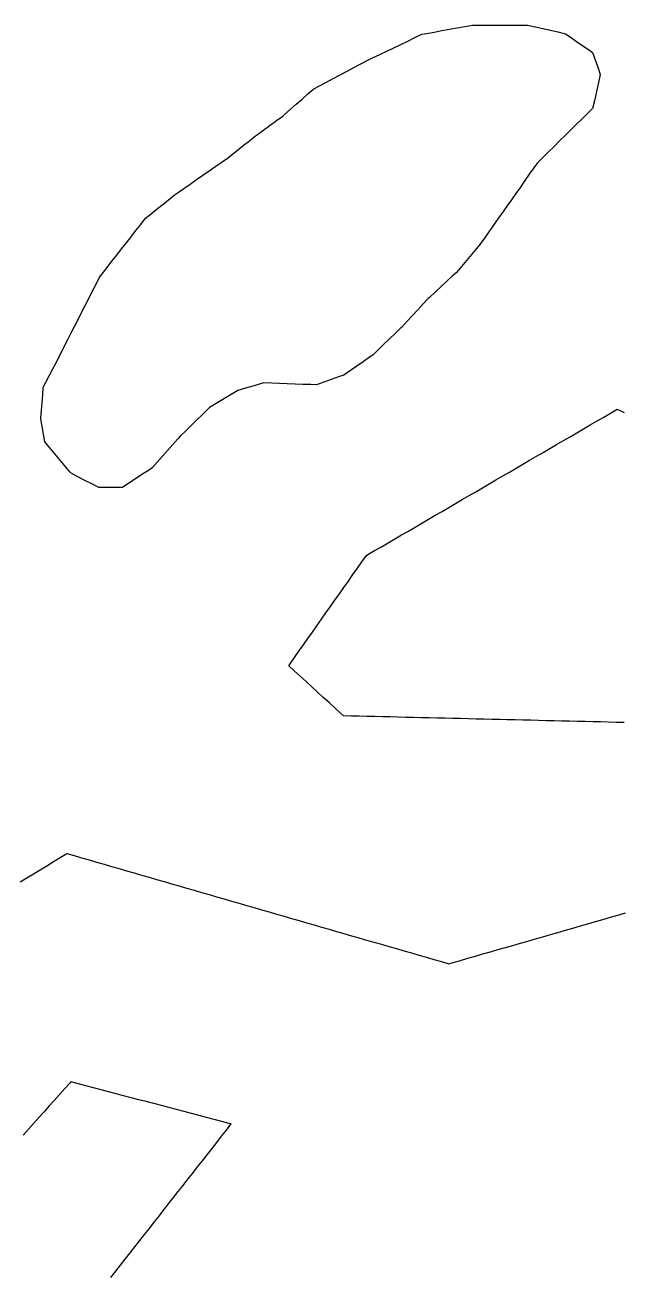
# Model space of a CAD drawing. Header units: millimetres. Extents: x 230 to 3347, y 514 to 5196.
# Drawn here: x 2816.5 to 2893.1, y 2428.9 to 2589.2 of the extents above; entities that cross this region are included whole.
import ezdxf

# ---------------------------------------------------------------- set-up
doc = ezdxf.new("R2010")
doc.units = ezdxf.units.MM
for name, color, linetype in [('ALL_HOLES', 1, 'Continuous'), ('ALL_ISLANDS', 7, 'Continuous'), ('OUTLINE_ISLAND_01', 7, 'Continuous'), ('OUTLINE_ISLAND_01_HOLE_130', 1, 'Continuous')]:
    doc.layers.add(name, color=color, linetype=linetype)

msp = doc.modelspace()

# ---------------------------------------------------------------- linework, layer by layer
at = {"layer": 'ALL_HOLES'}
msp.add_lwpolyline([(2889.2249, 2585.7059), (2889.5552, 2584.762), (2889.8856, 2583.8182), (2890.216, 2582.8743), (2890.1189, 2582.4443), (2889.8987, 2581.4689), (2889.6786, 2580.4934), (2889.4584, 2579.518), (2889.2382, 2578.5425), (2888.5684, 2577.884), (2887.8553, 2577.1829), (2887.1422, 2576.4818), (2886.4291, 2575.7808), (2885.7161, 2575.0797), (2885.003, 2574.3786), (2884.2899, 2573.6776), (2883.5768, 2572.9765), (2882.8637, 2572.2754), (2882.1506, 2571.5744), (2881.6952, 2570.9264), (2881.1202, 2570.1082), (2880.5453, 2569.29), (2879.9703, 2568.4719), (2879.3953, 2567.6537), (2878.8203, 2566.8355), (2878.2453, 2566.0174), (2877.6704, 2565.1992), (2877.0954, 2564.381), (2876.5204, 2563.5629), (2875.9454, 2562.7447), (2875.3705, 2561.9265), (2874.7955, 2561.1083), (2874.3561, 2560.5893), (2873.7101, 2559.826), (2873.064, 2559.0627), (2872.4179, 2558.2995), (2871.7718, 2557.5362), (2871.2465, 2557.0502), (2870.5125, 2556.371), (2869.7785, 2555.6919), (2869.0444, 2555.0128), (2868.3104, 2554.3337), (2868.1723, 2554.1858), (2867.4899, 2553.4549), (2866.8074, 2552.7239), (2866.1249, 2551.993), (2865.4425, 2551.2621), (2864.76, 2550.5312), (2864.6339, 2550.409), (2863.9157, 2549.7132), (2863.1974, 2549.0174), (2862.4792, 2548.3216), (2861.7609, 2547.6259), (2861.0427, 2546.9301), (2860.6475, 2546.6552), (2859.8265, 2546.0842), (2859.0056, 2545.5132), (2858.1846, 2544.9422), (2857.3637, 2544.3712), (2856.6746, 2544.1268), (2855.7321, 2543.7926), (2854.7897, 2543.4583), (2853.8472, 2543.124), (2853.0935, 2543.1503), (2852.0942, 2543.1851), (2851.0948, 2543.2199), (2850.0954, 2543.2547), (2849.096, 2543.2895), (2848.0966, 2543.3243), (2847.0972, 2543.3592), (2846.6514, 2543.2322), (2845.6897, 2542.9584), (2844.7279, 2542.6845), (2843.7661, 2542.4106), (2843.562, 2542.2879), (2842.7049, 2541.7728), (2841.8478, 2541.2577), (2840.9906, 2540.7426), (2840.1335, 2540.2275), (2839.942, 2540.0398), (2839.2279, 2539.3398), (2838.5137, 2538.6398), (2837.7995, 2537.9399), (2837.0853, 2537.2399), (2836.3712, 2536.5399), (2836.0721, 2536.203), (2835.4083, 2535.4552), (2834.7445, 2534.7073), (2834.0806, 2533.9594), (2833.4168, 2533.2115), (2832.7529, 2532.4637), (2832.2972, 2532.1633), (2831.4622, 2531.613), (2830.6272, 2531.0627), (2829.7922, 2530.5124), (2828.9573, 2529.9621), (2827.9968, 2529.9567), (2826.9969, 2529.9512), (2825.9969, 2529.9456), (2825.9397, 2529.9746), (2825.0478, 2530.4269), (2824.156, 2530.8792), (2823.2641, 2531.3316), (2822.3723, 2531.7839), (2822.2136, 2531.9746), (2821.5739, 2532.7432), (2820.9342, 2533.5119), (2820.2945, 2534.2805), (2819.6549, 2535.0492), (2819.0152, 2535.8178), (2818.844, 2536.8011), (2818.6724, 2537.7863), (2818.5009, 2538.7715), (2818.5067, 2538.8466), (2818.5843, 2539.8436), (2818.6618, 2540.8405), (2818.7394, 2541.8375), (2818.8169, 2542.8345), (2819.1063, 2543.3868), (2819.5705, 2544.2726), (2820.0346, 2545.1584), (2820.4987, 2546.0442), (2820.5974, 2546.2381), (2821.0509, 2547.1293), (2821.5045, 2548.0205), (2821.958, 2548.9118), (2822.4116, 2549.803), (2822.8651, 2550.6942), (2823.3187, 2551.5855), (2823.7722, 2552.4767), (2824.2258, 2553.3679), (2824.6793, 2554.2592), (2825.1329, 2555.1504), (2825.5864, 2556.0416), (2826.04, 2556.9329), (2826.3887, 2557.3793), (2827.0044, 2558.1673), (2827.62, 2558.9554), (2828.2356, 2559.7434), (2828.8513, 2560.5314), (2829.4669, 2561.3195), (2830.0825, 2562.1075), (2830.6982, 2562.8955), (2831.3138, 2563.6836), (2831.9294, 2564.4716), (2832.4728, 2564.9093), (2833.2516, 2565.5366), (2834.0304, 2566.1639), (2834.8092, 2566.7912), (2835.588, 2567.4185), (2835.9969, 2567.7033), (2836.8175, 2568.2748), (2837.638, 2568.8463), (2838.4586, 2569.4179), (2839.2792, 2569.9894), (2840.0997, 2570.561), (2840.9203, 2571.1325), (2841.7409, 2571.7041), (2842.5615, 2572.2756), (2842.8938, 2572.5402), (2843.6761, 2573.1631), (2844.4585, 2573.7859), (2845.2408, 2574.4088), (2846.0231, 2575.0317), (2846.2761, 2575.2151), (2847.0856, 2575.8022), (2847.8952, 2576.3892), (2848.7048, 2576.9762), (2849.5143, 2577.5633), (2849.7329, 2577.7555), (2850.4837, 2578.416), (2851.2346, 2579.0765), (2851.9855, 2579.7369), (2852.7363, 2580.3974), (2853.4872, 2581.0579), (2854.2198, 2581.4463), (2855.1033, 2581.9147), (2855.9868, 2582.3831), (2856.8703, 2582.8515), (2857.7539, 2583.3199), (2858.6374, 2583.7883), (2859.5209, 2584.2567), (2860.4044, 2584.7251), (2861.0352, 2585.0267), (2861.9374, 2585.4581), (2862.8395, 2585.8895), (2863.7417, 2586.3208), (2864.6439, 2586.7522), (2865.5461, 2587.1836), (2866.4482, 2587.615), (2867.3504, 2588.0463), (2867.9258, 2588.1513), (2868.9096, 2588.3307), (2869.8933, 2588.5101), (2870.8771, 2588.6895), (2871.8609, 2588.8689), (2872.8447, 2589.0483), (2873.8284, 2589.2278), (2873.8615, 2589.2278), (2874.8615, 2589.2285), (2875.8615, 2589.2291), (2876.8615, 2589.2298), (2877.8615, 2589.2304), (2878.8615, 2589.2311), (2879.8615, 2589.2318), (2880.8615, 2589.2324), (2880.8882, 2589.2264), (2881.8634, 2589.0048), (2882.8385, 2588.7833), (2883.8137, 2588.5618), (2884.7888, 2588.3403), (2885.764, 2588.1187), (2886.3578, 2587.7048), (2887.1781, 2587.1329), (2887.9984, 2586.561), (2888.8187, 2585.989)], close=True, dxfattribs=at)
at = {"layer": 'ALL_ISLANDS'}
for points in [[(2893.2888, 2499.8436), (2892.2891, 2499.8674), (2891.2894, 2499.8913), (2890.2897, 2499.9151), (2889.29, 2499.939), (2888.2902, 2499.9628), (2887.2905, 2499.9867), (2886.2908, 2500.0105), (2885.2911, 2500.0343), (2884.2914, 2500.0582), (2883.2917, 2500.082), (2882.2919, 2500.1059), (2881.2922, 2500.1297), (2880.2925, 2500.1536), (2879.2928, 2500.1774), (2878.2931, 2500.2013), (2877.2934, 2500.2251), (2876.2937, 2500.249), (2875.2939, 2500.2728), (2874.2942, 2500.2967), (2873.2945, 2500.3205), (2872.2948, 2500.3444), (2871.2951, 2500.3682), (2870.2954, 2500.3921), (2869.2956, 2500.4159), (2868.2959, 2500.4397), (2867.2962, 2500.4636), (2866.2965, 2500.4874), (2865.2968, 2500.5113), (2864.2971, 2500.5351), (2863.2974, 2500.559), (2862.2976, 2500.5828), (2861.2979, 2500.6067), (2860.2982, 2500.6305), (2859.2985, 2500.6544), (2858.2988, 2500.6782), (2857.2991, 2500.7021), (2856.9243, 2501.0446), (2856.1862, 2501.7193), (2855.4481, 2502.394), (2854.71, 2503.0687), (2853.9719, 2503.7434), (2853.2338, 2504.4181), (2852.4957, 2505.0928), (2851.7576, 2505.7675), (2851.0195, 2506.4422), (2850.2814, 2507.1168), (2850.4443, 2507.3483), (2851.0198, 2508.1661), (2851.5954, 2508.9839), (2852.1709, 2509.8016), (2852.7465, 2510.6194), (2853.322, 2511.4372), (2853.8976, 2512.2549), (2854.4731, 2513.0727), (2855.0486, 2513.8905), (2855.6242, 2514.7083), (2856.1997, 2515.526), (2856.7753, 2516.3438), (2857.3508, 2517.1616), (2857.9264, 2517.9793), (2858.5019, 2518.7971), (2859.0775, 2519.6149), (2859.653, 2520.4326), (2860.2285, 2521.2504), (2860.4296, 2521.3676), (2861.2934, 2521.8713), (2862.1573, 2522.375), (2863.0212, 2522.8788), (2863.8851, 2523.3825), (2864.7489, 2523.8862), (2865.6128, 2524.3899), (2866.4767, 2524.8936), (2867.3405, 2525.3973), (2868.2044, 2525.901), (2869.0683, 2526.4047), (2869.9322, 2526.9084), (2870.796, 2527.4122), (2871.6599, 2527.9159), (2872.5238, 2528.4196), (2873.3877, 2528.9233), (2874.2515, 2529.427), (2875.1154, 2529.9307), (2875.9793, 2530.4344), (2876.8431, 2530.9381), (2877.707, 2531.4418), (2878.5709, 2531.9455), (2879.4348, 2532.4493), (2880.2986, 2532.953), (2881.1625, 2533.4567), (2882.0264, 2533.9604), (2882.8902, 2534.4641), (2883.7541, 2534.9678), (2884.618, 2535.4715), (2885.4819, 2535.9752), (2886.3457, 2536.4789), (2887.2096, 2536.9827), (2888.0735, 2537.4864), (2888.9374, 2537.9901), (2889.8012, 2538.4938), (2890.6651, 2538.9975), (2891.529, 2539.5012), (2892.3928, 2540.0049), (2893.2763, 2539.597)], [(2815.8677, 2479.4164), (2816.7214, 2479.9372), (2817.5752, 2480.4579), (2818.4289, 2480.9786), (2819.2826, 2481.4994), (2820.1363, 2482.0201), (2820.99, 2482.5408), (2821.8438, 2483.0615), (2822.7756, 2482.7926), (2823.7364, 2482.5152), (2824.6971, 2482.2379), (2825.6579, 2481.9606), (2826.6187, 2481.6833), (2827.5795, 2481.4059), (2828.5402, 2481.1286), (2829.501, 2480.8513), (2830.4618, 2480.574), (2831.4226, 2480.2966), (2832.3833, 2480.0193), (2833.3441, 2479.742), (2834.3049, 2479.4647), (2835.2657, 2479.1873), (2836.2264, 2478.91), (2837.1872, 2478.6327), (2838.148, 2478.3554), (2839.1088, 2478.078), (2840.0695, 2477.8007), (2841.0303, 2477.5234), (2841.9911, 2477.246), (2842.9519, 2476.9687), (2843.9126, 2476.6914), (2844.8734, 2476.4141), (2845.8342, 2476.1367), (2846.795, 2475.8594), (2847.7557, 2475.5821), (2848.7165, 2475.3048), (2849.6773, 2475.0274), (2850.6381, 2474.7501), (2851.5989, 2474.4728), (2852.5596, 2474.1955), (2853.5204, 2473.9181), (2854.4812, 2473.6408), (2855.442, 2473.3635), (2856.4027, 2473.0862), (2857.3635, 2472.8088), (2858.3243, 2472.5315), (2859.2851, 2472.2542), (2860.2458, 2471.9768), (2861.2066, 2471.6995), (2862.1674, 2471.4222), (2863.1282, 2471.1449), (2864.0889, 2470.8675), (2865.0497, 2470.5902), (2866.0105, 2470.3129), (2866.9713, 2470.0356), (2867.932, 2469.7582), (2868.8928, 2469.4809), (2869.8536, 2469.2036), (2870.8144, 2468.9263), (2871.3374, 2469.0771), (2872.2983, 2469.3541), (2873.2591, 2469.6312), (2874.22, 2469.9082), (2875.1808, 2470.1853), (2876.1417, 2470.4623), (2877.1026, 2470.7394), (2878.0634, 2471.0164), (2879.0243, 2471.2935), (2879.9851, 2471.5705), (2880.946, 2471.8476), (2881.9068, 2472.1246), (2882.8677, 2472.4017), (2883.8285, 2472.6787), (2884.7894, 2472.9557), (2885.7503, 2473.2328), (2886.7111, 2473.5098), (2887.672, 2473.7869), (2888.6328, 2474.0639), (2889.5937, 2474.341), (2890.5545, 2474.618), (2891.5154, 2474.8951), (2892.4762, 2475.1721), (2893.4371, 2475.4492)], [(2827.482, 2428.7302), (2828.0992, 2429.5169), (2828.7165, 2430.3037), (2829.3338, 2431.0904), (2829.9511, 2431.8772), (2830.5683, 2432.6639), (2831.1856, 2433.4507), (2831.8029, 2434.2374), (2832.4202, 2435.0242), (2833.0374, 2435.8109), (2833.6547, 2436.5977), (2834.272, 2437.3844), (2834.8893, 2438.1712), (2835.5065, 2438.9579), (2836.1238, 2439.7447), (2836.7411, 2440.5314), (2837.3583, 2441.3182), (2837.9756, 2442.1049), (2838.5929, 2442.8917), (2839.2102, 2443.6784), (2839.8274, 2444.4652), (2840.4447, 2445.2519), (2841.062, 2446.0387), (2841.6793, 2446.8254), (2842.2965, 2447.6122), (2842.9138, 2448.3989), (2842.6606, 2448.4655), (2841.6934, 2448.7197), (2840.7263, 2448.9739), (2839.7591, 2449.2281), (2838.792, 2449.4823), (2837.8248, 2449.7365), (2836.8577, 2449.9908), (2835.8905, 2450.245), (2834.9234, 2450.4992), (2833.9562, 2450.7534), (2832.9891, 2451.0076), (2832.0219, 2451.2618), (2831.0548, 2451.516), (2830.0876, 2451.7703), (2829.1205, 2452.0245), (2828.1533, 2452.2787), (2827.1862, 2452.5329), (2826.219, 2452.7871), (2825.2519, 2453.0413), (2824.2848, 2453.2955), (2823.3176, 2453.5498), (2822.3505, 2453.804), (2822.247, 2453.6882), (2821.5807, 2452.9425), (2820.9144, 2452.1968), (2820.2482, 2451.451), (2819.5819, 2450.7053), (2818.9156, 2449.9596), (2818.2493, 2449.2139), (2817.583, 2448.4682), (2816.9168, 2447.7225), (2816.2505, 2446.9768)]]:
    msp.add_lwpolyline(points, dxfattribs=at)
at = {"layer": 'OUTLINE_ISLAND_01'}
for points in [[(2893.2888, 2499.8436), (2892.2891, 2499.8674), (2891.2894, 2499.8913), (2890.2897, 2499.9151), (2889.29, 2499.939), (2888.2902, 2499.9628), (2887.2905, 2499.9867), (2886.2908, 2500.0105), (2885.2911, 2500.0343), (2884.2914, 2500.0582), (2883.2917, 2500.082), (2882.2919, 2500.1059), (2881.2922, 2500.1297), (2880.2925, 2500.1536), (2879.2928, 2500.1774), (2878.2931, 2500.2013), (2877.2934, 2500.2251), (2876.2937, 2500.249), (2875.2939, 2500.2728), (2874.2942, 2500.2967), (2873.2945, 2500.3205), (2872.2948, 2500.3444), (2871.2951, 2500.3682), (2870.2954, 2500.3921), (2869.2956, 2500.4159), (2868.2959, 2500.4397), (2867.2962, 2500.4636), (2866.2965, 2500.4874), (2865.2968, 2500.5113), (2864.2971, 2500.5351), (2863.2974, 2500.559), (2862.2976, 2500.5828), (2861.2979, 2500.6067), (2860.2982, 2500.6305), (2859.2985, 2500.6544), (2858.2988, 2500.6782), (2857.2991, 2500.7021), (2856.9243, 2501.0446), (2856.1862, 2501.7193), (2855.4481, 2502.394), (2854.71, 2503.0687), (2853.9719, 2503.7434), (2853.2338, 2504.4181), (2852.4957, 2505.0928), (2851.7576, 2505.7675), (2851.0195, 2506.4422), (2850.2814, 2507.1168), (2850.4443, 2507.3483), (2851.0198, 2508.1661), (2851.5954, 2508.9839), (2852.1709, 2509.8016), (2852.7465, 2510.6194), (2853.322, 2511.4372), (2853.8976, 2512.2549), (2854.4731, 2513.0727), (2855.0486, 2513.8905), (2855.6242, 2514.7083), (2856.1997, 2515.526), (2856.7753, 2516.3438), (2857.3508, 2517.1616), (2857.9264, 2517.9793), (2858.5019, 2518.7971), (2859.0775, 2519.6149), (2859.653, 2520.4326), (2860.2285, 2521.2504), (2860.4296, 2521.3676), (2861.2934, 2521.8713), (2862.1573, 2522.375), (2863.0212, 2522.8788), (2863.8851, 2523.3825), (2864.7489, 2523.8862), (2865.6128, 2524.3899), (2866.4767, 2524.8936), (2867.3405, 2525.3973), (2868.2044, 2525.901), (2869.0683, 2526.4047), (2869.9322, 2526.9084), (2870.796, 2527.4122), (2871.6599, 2527.9159), (2872.5238, 2528.4196), (2873.3877, 2528.9233), (2874.2515, 2529.427), (2875.1154, 2529.9307), (2875.9793, 2530.4344), (2876.8431, 2530.9381), (2877.707, 2531.4418), (2878.5709, 2531.9455), (2879.4348, 2532.4493), (2880.2986, 2532.953), (2881.1625, 2533.4567), (2882.0264, 2533.9604), (2882.8902, 2534.4641), (2883.7541, 2534.9678), (2884.618, 2535.4715), (2885.4819, 2535.9752), (2886.3457, 2536.4789), (2887.2096, 2536.9827), (2888.0735, 2537.4864), (2888.9374, 2537.9901), (2889.8012, 2538.4938), (2890.6651, 2538.9975), (2891.529, 2539.5012), (2892.3928, 2540.0049), (2893.2763, 2539.597)], [(2815.8677, 2479.4164), (2816.7214, 2479.9372), (2817.5752, 2480.4579), (2818.4289, 2480.9786), (2819.2826, 2481.4994), (2820.1363, 2482.0201), (2820.99, 2482.5408), (2821.8438, 2483.0615), (2822.7756, 2482.7926), (2823.7364, 2482.5152), (2824.6971, 2482.2379), (2825.6579, 2481.9606), (2826.6187, 2481.6833), (2827.5795, 2481.4059), (2828.5402, 2481.1286), (2829.501, 2480.8513), (2830.4618, 2480.574), (2831.4226, 2480.2966), (2832.3833, 2480.0193), (2833.3441, 2479.742), (2834.3049, 2479.4647), (2835.2657, 2479.1873), (2836.2264, 2478.91), (2837.1872, 2478.6327), (2838.148, 2478.3554), (2839.1088, 2478.078), (2840.0695, 2477.8007), (2841.0303, 2477.5234), (2841.9911, 2477.246), (2842.9519, 2476.9687), (2843.9126, 2476.6914), (2844.8734, 2476.4141), (2845.8342, 2476.1367), (2846.795, 2475.8594), (2847.7557, 2475.5821), (2848.7165, 2475.3048), (2849.6773, 2475.0274), (2850.6381, 2474.7501), (2851.5989, 2474.4728), (2852.5596, 2474.1955), (2853.5204, 2473.9181), (2854.4812, 2473.6408), (2855.442, 2473.3635), (2856.4027, 2473.0862), (2857.3635, 2472.8088), (2858.3243, 2472.5315), (2859.2851, 2472.2542), (2860.2458, 2471.9768), (2861.2066, 2471.6995), (2862.1674, 2471.4222), (2863.1282, 2471.1449), (2864.0889, 2470.8675), (2865.0497, 2470.5902), (2866.0105, 2470.3129), (2866.9713, 2470.0356), (2867.932, 2469.7582), (2868.8928, 2469.4809), (2869.8536, 2469.2036), (2870.8144, 2468.9263), (2871.3374, 2469.0771), (2872.2983, 2469.3541), (2873.2591, 2469.6312), (2874.22, 2469.9082), (2875.1808, 2470.1853), (2876.1417, 2470.4623), (2877.1026, 2470.7394), (2878.0634, 2471.0164), (2879.0243, 2471.2935), (2879.9851, 2471.5705), (2880.946, 2471.8476), (2881.9068, 2472.1246), (2882.8677, 2472.4017), (2883.8285, 2472.6787), (2884.7894, 2472.9557), (2885.7503, 2473.2328), (2886.7111, 2473.5098), (2887.672, 2473.7869), (2888.6328, 2474.0639), (2889.5937, 2474.341), (2890.5545, 2474.618), (2891.5154, 2474.8951), (2892.4762, 2475.1721), (2893.4371, 2475.4492)], [(2827.482, 2428.7302), (2828.0992, 2429.5169), (2828.7165, 2430.3037), (2829.3338, 2431.0904), (2829.9511, 2431.8772), (2830.5683, 2432.6639), (2831.1856, 2433.4507), (2831.8029, 2434.2374), (2832.4202, 2435.0242), (2833.0374, 2435.8109), (2833.6547, 2436.5977), (2834.272, 2437.3844), (2834.8893, 2438.1712), (2835.5065, 2438.9579), (2836.1238, 2439.7447), (2836.7411, 2440.5314), (2837.3583, 2441.3182), (2837.9756, 2442.1049), (2838.5929, 2442.8917), (2839.2102, 2443.6784), (2839.8274, 2444.4652), (2840.4447, 2445.2519), (2841.062, 2446.0387), (2841.6793, 2446.8254), (2842.2965, 2447.6122), (2842.9138, 2448.3989), (2842.6606, 2448.4655), (2841.6934, 2448.7197), (2840.7263, 2448.9739), (2839.7591, 2449.2281), (2838.792, 2449.4823), (2837.8248, 2449.7365), (2836.8577, 2449.9908), (2835.8905, 2450.245), (2834.9234, 2450.4992), (2833.9562, 2450.7534), (2832.9891, 2451.0076), (2832.0219, 2451.2618), (2831.0548, 2451.516), (2830.0876, 2451.7703), (2829.1205, 2452.0245), (2828.1533, 2452.2787), (2827.1862, 2452.5329), (2826.219, 2452.7871), (2825.2519, 2453.0413), (2824.2848, 2453.2955), (2823.3176, 2453.5498), (2822.3505, 2453.804), (2822.247, 2453.6882), (2821.5807, 2452.9425), (2820.9144, 2452.1968), (2820.2482, 2451.451), (2819.5819, 2450.7053), (2818.9156, 2449.9596), (2818.2493, 2449.2139), (2817.583, 2448.4682), (2816.9168, 2447.7225), (2816.2505, 2446.9768)]]:
    msp.add_lwpolyline(points, dxfattribs=at)
at = {"layer": 'OUTLINE_ISLAND_01_HOLE_130'}
msp.add_lwpolyline([(2889.2249, 2585.7059), (2889.5552, 2584.762), (2889.8856, 2583.8182), (2890.216, 2582.8743), (2890.1189, 2582.4443), (2889.8987, 2581.4689), (2889.6786, 2580.4934), (2889.4584, 2579.518), (2889.2382, 2578.5425), (2888.5684, 2577.884), (2887.8553, 2577.1829), (2887.1422, 2576.4818), (2886.4291, 2575.7808), (2885.7161, 2575.0797), (2885.003, 2574.3786), (2884.2899, 2573.6776), (2883.5768, 2572.9765), (2882.8637, 2572.2754), (2882.1506, 2571.5744), (2881.6952, 2570.9264), (2881.1202, 2570.1082), (2880.5453, 2569.29), (2879.9703, 2568.4719), (2879.3953, 2567.6537), (2878.8203, 2566.8355), (2878.2453, 2566.0174), (2877.6704, 2565.1992), (2877.0954, 2564.381), (2876.5204, 2563.5629), (2875.9454, 2562.7447), (2875.3705, 2561.9265), (2874.7955, 2561.1083), (2874.3561, 2560.5893), (2873.7101, 2559.826), (2873.064, 2559.0627), (2872.4179, 2558.2995), (2871.7718, 2557.5362), (2871.2465, 2557.0502), (2870.5125, 2556.371), (2869.7785, 2555.6919), (2869.0444, 2555.0128), (2868.3104, 2554.3337), (2868.1723, 2554.1858), (2867.4899, 2553.4549), (2866.8074, 2552.7239), (2866.1249, 2551.993), (2865.4425, 2551.2621), (2864.76, 2550.5312), (2864.6339, 2550.409), (2863.9157, 2549.7132), (2863.1974, 2549.0174), (2862.4792, 2548.3216), (2861.7609, 2547.6259), (2861.0427, 2546.9301), (2860.6475, 2546.6552), (2859.8265, 2546.0842), (2859.0056, 2545.5132), (2858.1846, 2544.9422), (2857.3637, 2544.3712), (2856.6746, 2544.1268), (2855.7321, 2543.7926), (2854.7897, 2543.4583), (2853.8472, 2543.124), (2853.0935, 2543.1503), (2852.0942, 2543.1851), (2851.0948, 2543.2199), (2850.0954, 2543.2547), (2849.096, 2543.2895), (2848.0966, 2543.3243), (2847.0972, 2543.3592), (2846.6514, 2543.2322), (2845.6897, 2542.9584), (2844.7279, 2542.6845), (2843.7661, 2542.4106), (2843.562, 2542.2879), (2842.7049, 2541.7728), (2841.8478, 2541.2577), (2840.9906, 2540.7426), (2840.1335, 2540.2275), (2839.942, 2540.0398), (2839.2279, 2539.3398), (2838.5137, 2538.6398), (2837.7995, 2537.9399), (2837.0853, 2537.2399), (2836.3712, 2536.5399), (2836.0721, 2536.203), (2835.4083, 2535.4552), (2834.7445, 2534.7073), (2834.0806, 2533.9594), (2833.4168, 2533.2115), (2832.7529, 2532.4637), (2832.2972, 2532.1633), (2831.4622, 2531.613), (2830.6272, 2531.0627), (2829.7922, 2530.5124), (2828.9573, 2529.9621), (2827.9968, 2529.9567), (2826.9969, 2529.9512), (2825.9969, 2529.9456), (2825.9397, 2529.9746), (2825.0478, 2530.4269), (2824.156, 2530.8792), (2823.2641, 2531.3316), (2822.3723, 2531.7839), (2822.2136, 2531.9746), (2821.5739, 2532.7432), (2820.9342, 2533.5119), (2820.2945, 2534.2805), (2819.6549, 2535.0492), (2819.0152, 2535.8178), (2818.844, 2536.8011), (2818.6724, 2537.7863), (2818.5009, 2538.7715), (2818.5067, 2538.8466), (2818.5843, 2539.8436), (2818.6618, 2540.8405), (2818.7394, 2541.8375), (2818.8169, 2542.8345), (2819.1063, 2543.3868), (2819.5705, 2544.2726), (2820.0346, 2545.1584), (2820.4987, 2546.0442), (2820.5974, 2546.2381), (2821.0509, 2547.1293), (2821.5045, 2548.0205), (2821.958, 2548.9118), (2822.4116, 2549.803), (2822.8651, 2550.6942), (2823.3187, 2551.5855), (2823.7722, 2552.4767), (2824.2258, 2553.3679), (2824.6793, 2554.2592), (2825.1329, 2555.1504), (2825.5864, 2556.0416), (2826.04, 2556.9329), (2826.3887, 2557.3793), (2827.0044, 2558.1673), (2827.62, 2558.9554), (2828.2356, 2559.7434), (2828.8513, 2560.5314), (2829.4669, 2561.3195), (2830.0825, 2562.1075), (2830.6982, 2562.8955), (2831.3138, 2563.6836), (2831.9294, 2564.4716), (2832.4728, 2564.9093), (2833.2516, 2565.5366), (2834.0304, 2566.1639), (2834.8092, 2566.7912), (2835.588, 2567.4185), (2835.9969, 2567.7033), (2836.8175, 2568.2748), (2837.638, 2568.8463), (2838.4586, 2569.4179), (2839.2792, 2569.9894), (2840.0997, 2570.561), (2840.9203, 2571.1325), (2841.7409, 2571.7041), (2842.5615, 2572.2756), (2842.8938, 2572.5402), (2843.6761, 2573.1631), (2844.4585, 2573.7859), (2845.2408, 2574.4088), (2846.0231, 2575.0317), (2846.2761, 2575.2151), (2847.0856, 2575.8022), (2847.8952, 2576.3892), (2848.7048, 2576.9762), (2849.5143, 2577.5633), (2849.7329, 2577.7555), (2850.4837, 2578.416), (2851.2346, 2579.0765), (2851.9855, 2579.7369), (2852.7363, 2580.3974), (2853.4872, 2581.0579), (2854.2198, 2581.4463), (2855.1033, 2581.9147), (2855.9868, 2582.3831), (2856.8703, 2582.8515), (2857.7539, 2583.3199), (2858.6374, 2583.7883), (2859.5209, 2584.2567), (2860.4044, 2584.7251), (2861.0352, 2585.0267), (2861.9374, 2585.4581), (2862.8395, 2585.8895), (2863.7417, 2586.3208), (2864.6439, 2586.7522), (2865.5461, 2587.1836), (2866.4482, 2587.615), (2867.3504, 2588.0463), (2867.9258, 2588.1513), (2868.9096, 2588.3307), (2869.8933, 2588.5101), (2870.8771, 2588.6895), (2871.8609, 2588.8689), (2872.8447, 2589.0483), (2873.8284, 2589.2278), (2873.8615, 2589.2278), (2874.8615, 2589.2285), (2875.8615, 2589.2291), (2876.8615, 2589.2298), (2877.8615, 2589.2304), (2878.8615, 2589.2311), (2879.8615, 2589.2318), (2880.8615, 2589.2324), (2880.8882, 2589.2264), (2881.8634, 2589.0048), (2882.8385, 2588.7833), (2883.8137, 2588.5618), (2884.7888, 2588.3403), (2885.764, 2588.1187), (2886.3578, 2587.7048), (2887.1781, 2587.1329), (2887.9984, 2586.561), (2888.8187, 2585.989)], close=True, dxfattribs=at)

doc.saveas('drawing.dxf')
